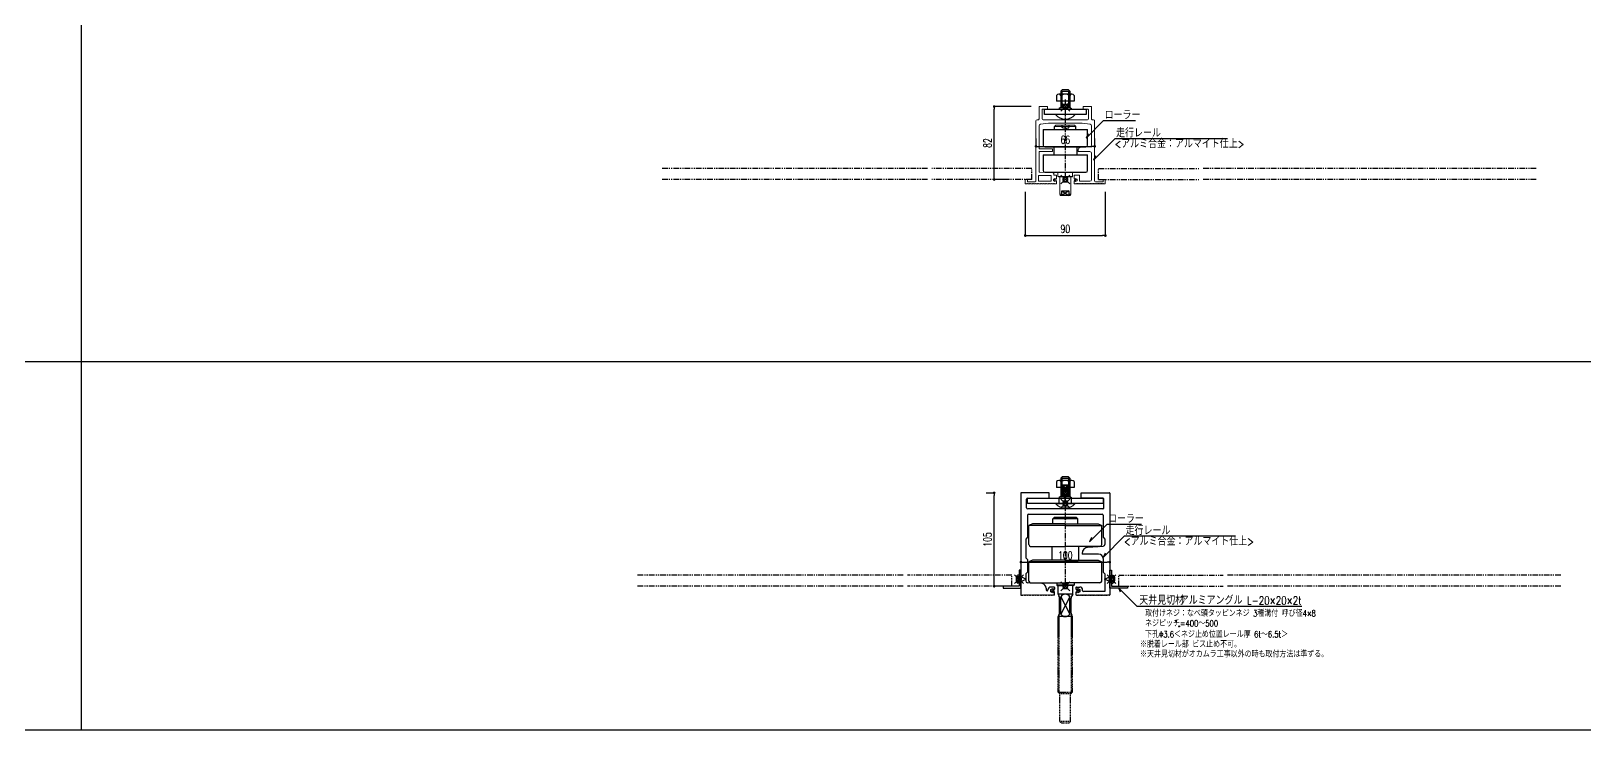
# Model space of a CAD drawing. Extents: x -275225 to 47266, y -41063 to 95295.
# Drawn here: x -212843 to -211096, y -12761 to -11975 of the extents above; entities that cross this region are included whole.
import ezdxf

# ---------------------------------------------------------------- set-up
doc = ezdxf.new("R2010")
doc.units = 0
doc.header["$LTSCALE"] = 0.2
doc.header["$PDMODE"] = 99
doc.header["$PDSIZE"] = 5
for name, pattern in [('CENTER', [50.8, 31.75, -6.35, 6.35, -6.35]), ('HIDDEN', [9.525, 6.35, -3.175]), ('PHANTOM', [63.5, 31.75, -6.35, 6.35, -6.35, 6.35, -6.35])]:
    doc.linetypes.add(name, pattern=pattern)
for name, color, linetype in [('_P18_製品寸法', 9, 'Continuous'), ('_別途', 6, 'PHANTOM'), ('_基準', 1, 'CENTER'), ('_文字', 3, 'Continuous'), ('_製品', 4, 'Continuous'), ('_製品寸法', 9, 'Continuous'), ('OKAMURA', 4, 'Continuous')]:
    doc.layers.add(name, color=color, linetype=linetype)
doc.layers.add('_ポイント', color=1, linetype='Continuous', plot=False)
doc.styles.add('OKAMURA', font='SIMPLEX.shx', dxfattribs={"width": 0.7, "bigfont": 'BIGFONT.shx'})
doc.dimstyles.new('OKAMURA-003', dxfattribs={"dimscale": 3, "dimtxt": 3, "dimasz": 1, "dimexe": 0, "dimexo": 3, "dimgap": 1, "dimtad": 1, "dimdec": 3, "dimdsep": 46, "dimtxsty": 'OKAMURA', "dimblk1": 'DOT', "dimblk2": 'DOT', "dimsah": 1, "dimcen": 0, "dimclrd": 9, "dimclre": 9, "dimclrt": 3, "dimadec": 0, "dimazin": 0, "dimtfac": 1, "dimtdec": 3, "dimtix": 1, "dimtmove": 2, "dimatfit": 3, "dimldrblk": 'NONE', "dimfxl": 0, "dimtolj": 1, "dimarcsym": 0})

# ---------------------------------------------------------------- blocks, each defined once
blk = doc.blocks.new('66Sﾚｰﾙ')
at = {"color": 0, "linetype": 'ByBlock', "lineweight": 15}
for p, q in [((-29.5, 81.8), (-29.5, 68.2)), ((-20, 82), (-29.3, 82)), ((-26, 68.2), (-26, 78.5)), ((-25.5, 79), (-20, 79)), ((-20, 79), (-20, 82)), ((20, 79), (20, 82)), ((20, 82), (29.3, 82)), ((25.5, 79), (20, 79)), ((26, 68.2), (26, 78.5)), ((29.5, 81.8), (29.5, 68.2)), ((-33, 65.8), (-33, -1.5)), ((-30.7, 67), (-31.8, 67)), ((-29.5, 60.2), (-29.5, 35)), ((-19, 63.5), (-27.8, 62.1)), ((-0.3, 67), (-24.8, 67)), ((-19, 63.5), (19, 63.5)), ((0, 66.7), (-0.3, 67)), ((0.3, 67), (0, 66.7)), ((24.8, 67), (0.3, 67)), ((19, 63.5), (27.8, 62.1)), ((29.5, 60.2), (29.5, 38.8)), ((30.7, 67), (31.8, 67)), ((33, 65.8), (33, -1.5)), ((17.3, 36.3), (27.6, 36.8)), ((-29.5, 31), (-29.5, 8.9)), ((-15, 34.5), (-29, 34.5)), ((-15, 31.5), (-29, 31.5)), ((-14.5, 34), (-14.5, 32)), ((14.5, 33.3), (14.5, 32)), ((15, 31.5), (27.5, 31.5)), ((29.5, 29.5), (29.5, 0)), ((-30, 4.5), (-16, 4.5)), ((-30, -2), (-30, 4.5)), ((-29, 8.4), (-13.9, 7.6)), ((-16, 4.5), (-16, -2)), ((-11.6, 1.3), (-13.2, 0.4)), ((-13.2, 0.4), (-13.2, -1.4)), ((-13, 5.5), (-13, 6.6)), ((-10.5, 5), (-12.5, 5)), ((-10.3, 0.6), (-11.6, 1.3)), ((-11.6, 1), (-11.6, -2)), ((-10, 4.5), (-10, 0.8)), ((10, 4.5), (10, 0.8)), ((10.3, 0.6), (11.6, 1.3)), ((10.5, 5), (15.5, 5)), ((11.6, 1.3), (13.2, 0.4)), ((11.6, 1), (11.6, -2)), ((13.2, 0.4), (13.2, -1.4)), ((16, -2), (16, 4.5)), ((-45, -0.2), (-45, -4.8)), ((-44.8, 0), (-42.7, 0)), ((-44.8, -5), (-43.5, -5)), ((-43.3, -4.9), (-43.2, -4.7)), ((-43.2, -4.7), (-43.3, -4.9)), ((-42.8, -4.7), (-42.7, -4.9)), ((-42.5, -0.2), (-42.5, -2.5)), ((-42.5, -2.5), (-34, -2.5)), ((-42.3, -4.9), (-42.2, -4.7)), ((-41.8, -4.7), (-41.7, -4.9)), ((-41.3, -4.9), (-41.2, -4.7)), ((-40.8, -4.7), (-40.7, -4.9)), ((-40.3, -4.9), (-40.2, -4.7)), ((-39.8, -4.7), (-39.7, -4.9)), ((-39.3, -4.9), (-39.2, -4.7)), ((-38.8, -4.7), (-38.7, -4.9)), ((-38.3, -4.9), (-38.2, -4.7)), ((-37.8, -4.7), (-37.7, -4.9)), ((-37.3, -4.9), (-37.2, -4.7)), ((-36.8, -4.7), (-36.7, -4.9)), ((-36.3, -4.9), (-36.2, -4.7)), ((-35.8, -4.7), (-35.7, -4.9)), ((-35.3, -4.9), (-35.2, -4.7)), ((-34.8, -4.7), (-34.7, -4.9)), ((-34.3, -4.9), (-34.2, -4.7)), ((-33.8, -4.7), (-33.7, -4.9)), ((-33.3, -4.9), (-33.2, -4.7)), ((-32.8, -4.7), (-32.7, -4.9)), ((-32.3, -4.9), (-32.2, -4.7)), ((-31.8, -4.7), (-31.7, -4.9)), ((-31.3, -4.9), (-31.2, -4.7)), ((-30.8, -4.7), (-30.7, -4.9)), ((-30.3, -4.9), (-30.2, -4.7)), ((-16, -2), (-30, -2)), ((-29.8, -4.7), (-29.7, -4.9)), ((-29.3, -4.9), (-29.2, -4.7)), ((-28.8, -4.7), (-28.7, -4.9)), ((-28.3, -4.9), (-28.2, -4.7)), ((-27.8, -4.7), (-27.7, -4.9)), ((-27.3, -4.9), (-27.2, -4.7)), ((-26.8, -4.7), (-26.7, -4.9)), ((-26.3, -4.9), (-26.2, -4.7)), ((-25.8, -4.7), (-25.7, -4.9)), ((-25.3, -4.9), (-25.2, -4.7)), ((-24.8, -4.7), (-24.7, -4.9)), ((-24.3, -4.9), (-24.2, -4.7)), ((-23.8, -4.7), (-23.7, -4.9)), ((-23.3, -4.9), (-23.2, -4.7)), ((-22.8, -4.7), (-22.7, -4.9)), ((-22.3, -4.9), (-22.2, -4.7)), ((-21.8, -4.7), (-21.7, -4.9)), ((-21.3, -4.9), (-21.2, -4.7)), ((-20.8, -4.7), (-20.7, -4.9)), ((-20.3, -4.9), (-20.2, -4.7)), ((-19.8, -4.7), (-19.7, -4.9)), ((-19.3, -4.9), (-19.2, -4.7)), ((-18.8, -4.7), (-18.7, -4.9)), ((-18.3, -4.9), (-18.2, -4.7)), ((-17.8, -4.7), (-17.7, -4.9)), ((-17.3, -4.9), (-17.2, -4.7)), ((-16.8, -4.7), (-16.7, -4.9)), ((-16.3, -4.9), (-16.2, -4.7)), ((-15.8, -4.7), (-15.7, -4.9)), ((-15.3, -4.9), (-15.2, -4.7)), ((-14.8, -4.7), (-14.7, -4.9)), ((-14.3, -4.9), (-14.2, -4.7)), ((-13.8, -4.7), (-13.7, -4.9)), ((-13.3, -4.9), (-13.2, -4.7)), ((-13.2, -1.4), (-11.6, -2.3)), ((-13.1, -0.5), (-10.1, -0.5)), ((-12.8, -4.7), (-12.7, -4.9)), ((-12.3, -4.9), (-12.2, -4.7)), ((-11.8, -4.7), (-11.7, -4.9)), ((-11.6, -2.3), (-10.3, -1.6)), ((-10.5, -5), (-11.5, -5)), ((-10, -4.5), (-10, -1.8)), ((10, -1.8), (10, -4.5)), ((13.1, -0.5), (10.1, -0.5)), ((11.6, -2.3), (10.3, -1.6)), ((10.5, -5), (11.5, -5)), ((13.2, -1.4), (11.6, -2.3)), ((11.7, -4.9), (11.8, -4.7)), ((12.2, -4.7), (12.3, -4.9)), ((12.7, -4.9), (12.8, -4.7)), ((13.2, -4.7), (13.3, -4.9)), ((13.7, -4.9), (13.8, -4.7)), ((14.2, -4.7), (14.3, -4.9)), ((14.7, -4.9), (14.8, -4.7)), ((15.2, -4.7), (15.3, -4.9)), ((15.7, -4.9), (15.8, -4.7)), ((27.5, -2), (16, -2)), ((16.2, -4.7), (16.3, -4.9)), ((16.7, -4.9), (16.8, -4.7)), ((17.2, -4.7), (17.3, -4.9)), ((17.7, -4.9), (17.8, -4.7)), ((18.2, -4.7), (18.3, -4.9)), ((18.7, -4.9), (18.8, -4.7)), ((19.2, -4.7), (19.3, -4.9)), ((19.7, -4.9), (19.8, -4.7)), ((20.2, -4.7), (20.3, -4.9)), ((20.7, -4.9), (20.8, -4.7)), ((21.2, -4.7), (21.3, -4.9)), ((21.7, -4.9), (21.8, -4.7)), ((22.2, -4.7), (22.3, -4.9)), ((22.7, -4.9), (22.8, -4.7)), ((23.2, -4.7), (23.3, -4.9)), ((23.7, -4.9), (23.8, -4.7)), ((24.2, -4.7), (24.3, -4.9)), ((24.7, -4.9), (24.8, -4.7)), ((25.2, -4.7), (25.3, -4.9)), ((25.7, -4.9), (25.8, -4.7)), ((26.2, -4.7), (26.3, -4.9)), ((26.7, -4.9), (26.8, -4.7)), ((27.2, -4.7), (27.3, -4.9)), ((27.7, -4.9), (27.8, -4.7)), ((28.2, -4.7), (28.3, -4.9)), ((28.7, -4.9), (28.8, -4.7)), ((29.2, -4.7), (29.3, -4.9)), ((29.7, -4.9), (29.8, -4.7)), ((30.2, -4.7), (30.3, -4.9)), ((30.7, -4.9), (30.8, -4.7)), ((31.2, -4.7), (31.3, -4.9)), ((31.7, -4.9), (31.8, -4.7)), ((32.2, -4.7), (32.3, -4.9)), ((32.7, -4.9), (32.8, -4.7)), ((33.2, -4.7), (33.3, -4.9)), ((33.7, -4.9), (33.8, -4.7)), ((42.5, -2.5), (34, -2.5)), ((34.2, -4.7), (34.3, -4.9)), ((34.7, -4.9), (34.8, -4.7)), ((35.2, -4.7), (35.3, -4.9)), ((35.7, -4.9), (35.8, -4.7)), ((36.2, -4.7), (36.3, -4.9)), ((36.7, -4.9), (36.8, -4.7)), ((37.2, -4.7), (37.3, -4.9)), ((37.7, -4.9), (37.8, -4.7)), ((38.2, -4.7), (38.3, -4.9)), ((38.7, -4.9), (38.8, -4.7)), ((39.2, -4.7), (39.3, -4.9)), ((39.7, -4.9), (39.8, -4.7)), ((40.2, -4.7), (40.3, -4.9)), ((40.7, -4.9), (40.8, -4.7)), ((41.2, -4.7), (41.3, -4.9)), ((41.7, -4.9), (41.8, -4.7)), ((42.2, -4.7), (42.3, -4.9)), ((42.5, -0.2), (42.5, -2.5)), ((44.8, 0), (42.7, 0)), ((42.7, -4.9), (42.8, -4.7)), ((43.2, -4.7), (43.3, -4.9)), ((44.8, -5), (43.5, -5)), ((45, -0.2), (45, -4.8))]:
    blk.add_line(p, q, dxfattribs=at)
for centre, radius, start, end in [((-29.3, 81.8), 0.2, 90, 180), ((-25.5, 78.5), 0.5, 90, 180), ((25.5, 78.5), 0.5, 0, 90), ((29.3, 81.8), 0.2, 360, 90), ((-31.8, 65.8), 1.2, 90, 180), ((-30.7, 68.2), 1.2, 270.0319, 0.1855), ((-27.5, 60.2), 2, 98.8, 180), ((-24.8, 68.2), 1.2, 180, 270), ((24.8, 68.2), 1.2, 270, 0), ((27.5, 60.2), 2, 0, 81.2), ((30.7, 68.2), 1.2, 179.8145, 269.9681), ((31.8, 65.8), 1.2, 0, 90), ((-29, 35), 0.5, 180, 270), ((17.5, 33.3), 3, 93, 180), ((27.5, 38.8), 2, 273, 0), ((-29, 31), 0.5, 90, 180), ((-15, 34), 0.5, 360, 90), ((-15, 32), 0.5, 270, 360), ((15, 32), 0.5, 180, 270), ((27.5, 29.5), 2, 360, 90), ((-29, 8.9), 0.5, 180, 267), ((-14, 6.6), 1, 0, 87), ((-12.5, 5.5), 0.5, 180, 270), ((-10.5, 4.5), 0.5, 360, 90), ((-10.2, 0.8), 0.229, 240, 360), ((10.5, 4.5), 0.5, 90, 180), ((10.2, 0.8), 0.229, 180, 300), ((15.5, 4.5), 0.5, 0, 90), ((27.5, 0), 2, 270, 360), ((-44.8, -0.2), 0.2, 90, 180), ((-44.8, -4.8), 0.2, 180, 270), ((-43.5, -4.8), 0.2, 270, 321.0233), ((-43, -4.8), 0.2, 38.9767, 141.0233), ((-43, -4.8), 0.2, 38.9767, 141.0233), ((-42.7, -0.2), 0.2, 0, 90), ((-42.5, -4.8), 0.2, 218.9767, 321.0233), ((-42, -4.8), 0.2, 38.9767, 141.0233), ((-41.5, -4.8), 0.2, 218.9767, 321.0233), ((-41, -4.8), 0.2, 38.9767, 141.0233), ((-40.5, -4.8), 0.2, 218.9767, 321.0233), ((-40, -4.8), 0.2, 38.9767, 141.0233), ((-39.5, -4.8), 0.2, 218.9767, 321.0233), ((-39, -4.8), 0.2, 38.9767, 141.0233), ((-38.5, -4.8), 0.2, 218.9767, 321.0233), ((-38, -4.8), 0.2, 38.9767, 141.0233), ((-37.5, -4.8), 0.2, 218.9767, 321.0233), ((-37, -4.8), 0.2, 38.9767, 141.0233), ((-36.5, -4.8), 0.2, 218.9767, 321.0233), ((-36, -4.8), 0.2, 38.9767, 141.0233), ((-35.5, -4.8), 0.2, 218.9767, 321.0233), ((-35, -4.8), 0.2, 38.9767, 141.0233), ((-34.5, -4.8), 0.2, 218.9767, 321.0233), ((-34, -4.8), 0.2, 38.9767, 141.0233), ((-34, -1.5), 1, 270, 0), ((-33.5, -4.8), 0.2, 218.9767, 321.0233), ((-33, -4.8), 0.2, 38.9767, 141.0233), ((-32.5, -4.8), 0.2, 218.9767, 321.0233), ((-32, -4.8), 0.2, 38.9767, 141.0233), ((-31.5, -4.8), 0.2, 218.9767, 321.0233), ((-31, -4.8), 0.2, 38.9767, 141.0233), ((-30.5, -4.8), 0.2, 218.9767, 321.0233), ((-30, -4.8), 0.2, 38.9767, 141.0233), ((-29.5, -4.8), 0.2, 218.9767, 321.0233), ((-29, -4.8), 0.2, 38.9767, 141.0233), ((-28.5, -4.8), 0.2, 218.9767, 321.0233), ((-28, -4.8), 0.2, 38.9767, 141.0233), ((-27.5, -4.8), 0.2, 218.9767, 321.0233), ((-27, -4.8), 0.2, 38.9767, 141.0233), ((-26.5, -4.8), 0.2, 218.9767, 321.0233), ((-26, -4.8), 0.2, 38.9767, 141.0233), ((-25.5, -4.8), 0.2, 218.9767, 321.0233), ((-25, -4.8), 0.2, 38.9767, 141.0233), ((-24.5, -4.8), 0.2, 218.9767, 321.0233), ((-24, -4.8), 0.2, 38.9767, 141.0233), ((-23.5, -4.8), 0.2, 218.9767, 321.0233), ((-23, -4.8), 0.2, 38.9767, 141.0233), ((-22.5, -4.8), 0.2, 218.9767, 321.0233), ((-22, -4.8), 0.2, 38.9767, 141.0233), ((-21.5, -4.8), 0.2, 218.9767, 321.0233), ((-21, -4.8), 0.2, 38.9767, 141.0233), ((-20.5, -4.8), 0.2, 218.9767, 321.0233), ((-20, -4.8), 0.2, 38.9767, 141.0233), ((-19.5, -4.8), 0.2, 218.9767, 321.0233), ((-19, -4.8), 0.2, 38.9767, 141.0233), ((-18.5, -4.8), 0.2, 218.9767, 321.0233), ((-18, -4.8), 0.2, 38.9767, 141.0233), ((-17.5, -4.8), 0.2, 218.9767, 321.0233), ((-17, -4.8), 0.2, 38.9767, 141.0233), ((-16.5, -4.8), 0.2, 218.9767, 321.0233), ((-16, -4.8), 0.2, 38.9767, 141.0233), ((-15.5, -4.8), 0.2, 218.9767, 321.0233), ((-15, -4.8), 0.2, 38.9767, 141.0233), ((-14.5, -4.8), 0.2, 218.9767, 321.0233), ((-14, -4.8), 0.2, 38.9767, 141.0233), ((-13.5, -4.8), 0.2, 218.9767, 321.0233), ((-13, -4.8), 0.2, 38.9767, 141.0233), ((-12.5, -4.8), 0.2, 218.9767, 321.0233), ((-12, -4.8), 0.2, 38.9767, 141.0233), ((-11.5, -4.8), 0.2, 218.9767, 270), ((-10.5, -4.5), 0.5, 270, 0), ((-10.2, -1.8), 0.229, 360, 120), ((10.2, -1.8), 0.229, 60, 180), ((10.5, -4.5), 0.5, 180, 270), ((11.5, -4.8), 0.2, 270, 321.0233), ((12, -4.8), 0.2, 38.9767, 141.0233), ((12.5, -4.8), 0.2, 218.9767, 321.0233), ((13, -4.8), 0.2, 38.9767, 141.0233), ((13.5, -4.8), 0.2, 218.9767, 321.0233), ((14, -4.8), 0.2, 38.9767, 141.0233), ((14.5, -4.8), 0.2, 218.9767, 321.0233), ((15, -4.8), 0.2, 38.9767, 141.0233), ((15.5, -4.8), 0.2, 218.9767, 321.0233), ((16, -4.8), 0.2, 38.9767, 141.0233), ((16.5, -4.8), 0.2, 218.9767, 321.0233), ((17, -4.8), 0.2, 38.9767, 141.0233), ((17.5, -4.8), 0.2, 218.9767, 321.0233), ((18, -4.8), 0.2, 38.9767, 141.0233), ((18.5, -4.8), 0.2, 218.9767, 321.0233), ((19, -4.8), 0.2, 38.9767, 141.0233), ((19.5, -4.8), 0.2, 218.9767, 321.0233), ((20, -4.8), 0.2, 38.9767, 141.0233), ((20.5, -4.8), 0.2, 218.9767, 321.0233), ((21, -4.8), 0.2, 38.9767, 141.0233), ((21.5, -4.8), 0.2, 218.9767, 321.0233), ((22, -4.8), 0.2, 38.9767, 141.0233), ((22.5, -4.8), 0.2, 218.9767, 321.0233), ((23, -4.8), 0.2, 38.9767, 141.0233), ((23.5, -4.8), 0.2, 218.9767, 321.0233), ((24, -4.8), 0.2, 38.9767, 141.0233), ((24.5, -4.8), 0.2, 218.9767, 321.0233), ((25, -4.8), 0.2, 38.9767, 141.0233), ((25.5, -4.8), 0.2, 218.9767, 321.0233), ((26, -4.8), 0.2, 38.9767, 141.0233), ((26.5, -4.8), 0.2, 218.9767, 321.0233), ((27, -4.8), 0.2, 38.9767, 141.0233), ((27.5, -4.8), 0.2, 218.9767, 321.0233), ((28, -4.8), 0.2, 38.9767, 141.0233), ((28.5, -4.8), 0.2, 218.9767, 321.0233), ((29, -4.8), 0.2, 38.9767, 141.0233), ((29.5, -4.8), 0.2, 218.9767, 321.0233), ((30, -4.8), 0.2, 38.9767, 141.0233), ((30.5, -4.8), 0.2, 218.9767, 321.0233), ((31, -4.8), 0.2, 38.9767, 141.0233), ((31.5, -4.8), 0.2, 218.9767, 321.0233), ((32, -4.8), 0.2, 38.9767, 141.0233), ((32.5, -4.8), 0.2, 218.9767, 321.0233), ((33, -4.8), 0.2, 38.9767, 141.0233), ((34, -1.5), 1, 180, 270), ((33.5, -4.8), 0.2, 218.9767, 321.0233), ((34, -4.8), 0.2, 38.9767, 141.0233), ((34.5, -4.8), 0.2, 218.9767, 321.0233), ((35, -4.8), 0.2, 38.9767, 141.0233), ((35.5, -4.8), 0.2, 218.9767, 321.0233), ((36, -4.8), 0.2, 38.9767, 141.0233), ((36.5, -4.8), 0.2, 218.9767, 321.0233), ((37, -4.8), 0.2, 38.9767, 141.0233), ((37.5, -4.8), 0.2, 218.9767, 321.0233), ((38, -4.8), 0.2, 38.9767, 141.0233), ((38.5, -4.8), 0.2, 218.9767, 321.0233), ((39, -4.8), 0.2, 38.9767, 141.0233), ((39.5, -4.8), 0.2, 218.9767, 321.0233), ((40, -4.8), 0.2, 38.9767, 141.0233), ((40.5, -4.8), 0.2, 218.9767, 321.0233), ((41, -4.8), 0.2, 38.9767, 141.0233), ((41.5, -4.8), 0.2, 218.9767, 321.0233), ((42, -4.8), 0.2, 38.9767, 141.0233), ((42.5, -4.8), 0.2, 218.9767, 321.0233), ((42.7, -0.2), 0.2, 90, 180), ((43, -4.8), 0.2, 38.9767, 141.0233), ((43.5, -4.8), 0.2, 218.9767, 270), ((44.8, -0.2), 0.2, 0, 90), ((44.8, -4.8), 0.2, 270, 0)]:
    blk.add_arc(centre, radius, start, end, dxfattribs=at)
at = {"layer": '_ポイント'}
for p in [(0, 82), (0, 0)]:
    blk.add_point(p, dxfattribs=at)
blk = doc.blocks.new('A$C486C433A')
at = {"layer": '_ポイント'}
blk.add_point((0, 5), dxfattribs=at)
at = {"layer": '_製品', "lineweight": 30}
for p, q in [((-25, 61.1), (-25, 43.6)), ((-25, 61.1), (25, 61.1)), ((25, 43.6), (25, 61.1)), ((-23, 41.6), (23, 41.6)), ((-25, 32.6), (-25, 15.1)), ((-25, 32.6), (25, 32.6)), ((25, 15.1), (25, 32.6)), ((-23, 13.1), (23, 13.1))]:
    blk.add_line(p, q, dxfattribs=at)
at = {"layer": '_製品', "lineweight": 15}
for p, q in [((-10.5, 66.1), (-12, 64.6)), ((0, 64.6), (-12, 64.6)), ((0, 66.1), (-10.5, 66.1)), ((10.5, 66.1), (0, 66.1)), ((12, 64.6), (0, 64.6)), ((10.5, 66.1), (12, 64.6)), ((-8.3, 13.1), (-8.3, 8.5)), ((-7.8, 8), (-8.3, 8.5)), ((8.2, 8.5), (-8.3, 8.5)), ((-7.8, 8), (0, 8)), ((-6.3, -11.2), (-6.3, 8)), ((7.7, 8), (0, 8)), ((6.2, -11.2), (6.2, 8)), ((7.7, 8), (8.2, 8.5)), ((8.2, 13.1), (8.2, 8.5)), ((-6.2, -11.4), (-4, -11.4)), ((-6.1, -11.6), (-5.6, -12.7)), ((-5.5, -13.5), (-5.5, -12.9)), ((-5.5, -12.9), (5.5, -12.9)), ((4, -11.4), (6.2, -11.4)), ((5.5, -13.5), (5.5, -12.9)), ((6.1, -11.6), (5.6, -12.7))]:
    blk.add_line(p, q, dxfattribs=at)
at = {"layer": '_製品'}
for p, q in [((-12, 61.1), (-12, 64.6)), ((12, 61.1), (12, 64.6)), ((-13, 41.6), (-13, 32.6)), ((13, 41.6), (13, 32.6)), ((-4, -7.9), (4, -12.9)), ((4, -7.9), (-4, -12.9))]:
    blk.add_line(p, q, dxfattribs=at)
at = {"layer": '_製品', "linetype": 'HIDDEN', "ltscale": 0.5}
for p, q in [((-4, 66.1), (-4, 63.2)), ((0, 62.6), (-4, 63.2)), ((0, 62.6), (4, 63.2)), ((4, 66.1), (4, 63.2))]:
    blk.add_line(p, q, dxfattribs=at)
at = {"layer": '_製品'}
blk.add_lwpolyline([(-4, -7.9), (4, -7.9), (4, -12.9), (-4, -12.9)], close=True, dxfattribs=at)
at = {"layer": '_製品', "lineweight": 30}
for centre, start, end in [((-23, 43.6), 180, 270), ((23, 43.6), 270, 0), ((-23, 15.1), 180, 270), ((23, 15.1), 270, 0)]:
    blk.add_arc(centre, 2, start, end, dxfattribs=at)
at = {"layer": '_製品', "lineweight": 15}
for centre, start, end in [((-5.3, -11.2), 180, 206.5651), ((-6.5, -13.1), 0, 26.5651), ((6.5, -13.1), 153.4349, 180), ((5.2, -11.2), 333.4349, 0)]:
    blk.add_arc(centre, 1, start, end, dxfattribs=at)
blk = doc.blocks.new('_DOT')
at = {"color": 0, "linetype": 'ByBlock'}
blk.add_line((-0.5, 0), (-1, 0), dxfattribs=at)
at = {"color": 0, "linetype": 'ByBlock', "const_width": 0.5}
blk.add_lwpolyline([(-0.25, 0, 1), (0.25, 0, 1)], format="xyb", close=True, dxfattribs=at)
blk = doc.blocks.new('*D867')
at = {"layer": '_製品寸法', "color": 9, "lineweight": -2, "transparency": 16777216}
for p, q in [((-38.3, 82), (-80, 82)), ((-80, 3), (-80, 79)), ((-63.8, 0), (-80, 0))]:
    blk.add_line(p, q, dxfattribs=at)
at = {"layer": 'Defpoints', "color": 0, "transparency": 16777216}
for p in [(-80, 82), (-29.3, 82), (-54.8, 0)]:
    blk.add_point(p, dxfattribs=at)
at = {"layer": '_製品寸法', "color": 9, "lineweight": -2, "transparency": 16777216, "xscale": 3, "yscale": 3, "zscale": 3}
for p, rotation in [((-80, 82), 90), ((-80, 0), 270)]:
    blk.add_blockref('_DOT', p, dxfattribs=dict(at, rotation=rotation))
at = {"layer": '_製品寸法', "color": 3, "transparency": 16777216, "insert": (-87.5, 41), "char_height": 9, "attachment_point": 5, "rotation": 90, "style": 'OKAMURA'}
blk.add_mtext('\\A1;82', dxfattribs=at)
blk = doc.blocks.new('_None')
blk = doc.blocks.new('*D868')
at = {"layer": '_製品寸法', "color": 9, "lineweight": -2, "transparency": 16777216}
for p, q in [((-33, 46.2), (-33, 37.2)), ((-30, 37.2), (30, 37.2)), ((33, 46.2), (33, 37.2))]:
    blk.add_line(p, q, dxfattribs=at)
at = {"layer": 'Defpoints', "color": 0, "transparency": 16777216}
for p in [(-33, 37.2), (33, 37.2), (33, 37.2)]:
    blk.add_point(p, dxfattribs=at)
at = {"layer": '_製品寸法', "color": 9, "lineweight": -2, "transparency": 16777216, "xscale": 3, "yscale": 3, "zscale": 3, "rotation": 180}
blk.add_blockref('_DOT', (-33, 37.2), dxfattribs=at)
at = {"layer": '_製品寸法', "color": 9, "lineweight": -2, "transparency": 16777216, "xscale": 3, "yscale": 3, "zscale": 3}
blk.add_blockref('_DOT', (33, 37.2), dxfattribs=at)
at = {"layer": '_製品寸法', "color": 3, "transparency": 16777216, "insert": (0, 44.7), "char_height": 9, "attachment_point": 5, "style": 'OKAMURA'}
blk.add_mtext('\\A1;66', dxfattribs=at)
blk = doc.blocks.new('*D869')
at = {"layer": '_製品寸法', "color": 9, "lineweight": -2, "transparency": 16777216}
for p, q in [((-45, -13.8), (-45, -63)), ((45, -13.8), (45, -63)), ((-42, -63), (42, -63))]:
    blk.add_line(p, q, dxfattribs=at)
at = {"layer": 'Defpoints', "color": 0, "transparency": 16777216}
for p in [(-45, -4.8), (45, -4.8), (45, -63)]:
    blk.add_point(p, dxfattribs=at)
at = {"layer": '_製品寸法', "color": 9, "lineweight": -2, "transparency": 16777216, "xscale": 3, "yscale": 3, "zscale": 3, "rotation": 180}
blk.add_blockref('_DOT', (-45, -63), dxfattribs=at)
at = {"layer": '_製品寸法', "color": 9, "lineweight": -2, "transparency": 16777216, "xscale": 3, "yscale": 3, "zscale": 3}
blk.add_blockref('_DOT', (45, -63), dxfattribs=at)
at = {"layer": '_製品寸法', "color": 3, "transparency": 16777216, "insert": (0, -55.5), "char_height": 9, "attachment_point": 5, "style": 'OKAMURA'}
blk.add_mtext('\\A1;90', dxfattribs=at)
blk = doc.blocks.new('M10')
for p, q in [((-9.81501, 6.583195), (-9.81501, 0)), ((9.815125, 0), (-9.81501, 0)), ((7.361385, 8), (-7.383243, 8)), ((-4.907531, 6.583195), (-4.907531, 0)), ((4.907648, 6.583195), (4.907648, 0)), ((9.815125, 6.583195), (9.815125, 0))]:
    blk.add_line(p, q)
for centre, radius, start, end in [((-7.383243, 5.172745), 2.833194, 29.817219, 149.826916), ((0.000059, -1.207966), 9.207966, 57.79351, 122.206512), ((7.361385, 5.166805), 2.833194, 29.995131, 150.004827)]:
    blk.add_arc(centre, radius, start, end)
at = {"layer": '_ポイント', "color": 1}
blk.add_point((0, 0), dxfattribs=at)
blk = doc.blocks.new('*D875')
at = {"layer": '_製品寸法', "color": 9, "linetype": 'ByBlock', "lineweight": -2, "transparency": 16777216}
for p, q in [((-50, 36.2), (-50, 27.2)), ((50, 36.2), (50, 27.2)), ((-47, 27.2), (47, 27.2))]:
    blk.add_line(p, q, dxfattribs=at)
at = {"layer": 'Defpoints', "color": 0, "linetype": 'ByBlock', "transparency": 16777216}
for p in [(-50, 27.2), (50, 27.2), (50, 27.2)]:
    blk.add_point(p, dxfattribs=at)
at = {"layer": '_製品寸法', "color": 9, "linetype": 'ByBlock', "lineweight": -2, "transparency": 16777216, "xscale": 3, "yscale": 3, "zscale": 3, "rotation": 180}
blk.add_blockref('_DOT', (-50, 27.2), dxfattribs=at)
at = {"layer": '_製品寸法', "color": 9, "linetype": 'ByBlock', "lineweight": -2, "transparency": 16777216, "xscale": 3, "yscale": 3, "zscale": 3}
blk.add_blockref('_DOT', (50, 27.2), dxfattribs=at)
at = {"layer": '_製品寸法', "color": 3, "linetype": 'ByBlock', "transparency": 16777216, "insert": (0, 34.7), "char_height": 9, "attachment_point": 5, "style": 'OKAMURA'}
blk.add_mtext('\\A1;100', dxfattribs=at)
blk = doc.blocks.new('*D876')
at = {"layer": '_製品寸法', "color": 9, "lineweight": -2, "transparency": 16777216}
for p, q in [((-89, 105), (-80, 105)), ((-80, 3), (-80, 102)), ((-71.5, 0), (-80, 0))]:
    blk.add_line(p, q, dxfattribs=at)
at = {"layer": 'Defpoints', "color": 0, "transparency": 16777216}
for p in [(-80, 105), (-80, 105), (-80.5, 0)]:
    blk.add_point(p, dxfattribs=at)
at = {"layer": '_製品寸法', "color": 9, "lineweight": -2, "transparency": 16777216, "xscale": 3, "yscale": 3, "zscale": 3}
for p, rotation in [((-80, 105), 90), ((-80, 0), 270)]:
    blk.add_blockref('_DOT', p, dxfattribs=dict(at, rotation=rotation))
at = {"layer": '_製品寸法', "color": 3, "transparency": 16777216, "insert": (-87.5, 52.5), "char_height": 9, "attachment_point": 5, "rotation": 90, "style": 'OKAMURA'}
blk.add_mtext('\\A1;105', dxfattribs=at)
blk = doc.blocks.new('A$C78772BDF')
at = {"color": 0, "linetype": 'ByBlock'}
for p, q in [((-18, 105), (-49.8, 105)), ((-18, 99), (-18, 105)), ((18, 105), (49.8, 105)), ((18, 99), (18, 105)), ((-50, 104.8), (-50, -9.8)), ((-43.5, 88.2), (-43.5, 97.8)), ((-42.3, 99), (-18, 99)), ((42.3, 99), (18, 99)), ((43.5, 88.2), (43.5, 97.8)), ((50, 104.8), (50, -9.8)), ((-42.5, 80), (-42.5, 55)), ((-0.3, 87), (-42.3, 87)), ((-41.5, 81), (41.5, 81)), ((0, 86.7), (-0.3, 87)), ((0.3, 87), (0, 86.7)), ((42.3, 87), (0.3, 87)), ((42.5, 80), (42.5, 55)), ((-42.5, 55), (-44.5, 53)), ((-44.5, 53), (-44.5, 32)), ((42.5, 55), (44.5, 53)), ((44.5, 53), (44.5, 47)), ((19, 36.8), (19, 36.5)), ((37.5, 36), (19.5, 36)), ((25.5, 43.8), (42.6, 45)), ((-44.5, 32), (-42.5, 30)), ((-42.5, 30), (-42.5, 16)), ((42.5, 31), (42.5, 16)), ((-44.5, 14), (-42.5, 16)), ((-44.5, 14), (-44.5, 6)), ((-26.2, 2.9), (-42.6, 4)), ((44.5, 14), (42.5, 16)), ((44.5, 14), (44.5, -6)), ((-49.8, -10), (-48, -10)), ((-47.5, -9.5), (-47.8, -9.9)), ((-47.2, -9.9), (-47.5, -9.5)), ((-46.5, -9.5), (-46.8, -9.9)), ((-46.2, -9.9), (-46.5, -9.5)), ((-45.5, -9.5), (-45.8, -9.9)), ((-45.2, -9.9), (-45.5, -9.5)), ((-44.5, -9.5), (-44.8, -9.9)), ((-44.2, -9.9), (-44.5, -9.5)), ((-43.5, -9.5), (-43.8, -9.9)), ((-43.2, -9.9), (-43.5, -9.5)), ((-42.5, -9.5), (-42.8, -9.9)), ((-42.2, -9.9), (-42.5, -9.5)), ((-41.5, -9.5), (-41.8, -9.9)), ((-41.2, -9.9), (-41.5, -9.5)), ((-40.5, -9.5), (-40.8, -9.9)), ((-40.2, -9.9), (-40.5, -9.5)), ((-39.5, -9.5), (-39.8, -9.9)), ((-39.2, -9.9), (-39.5, -9.5)), ((-38.5, -9.5), (-38.8, -9.9)), ((-38.2, -9.9), (-38.5, -9.5)), ((-37.5, -9.5), (-37.8, -9.9)), ((-37.2, -9.9), (-37.5, -9.5)), ((-36.5, -9.5), (-36.8, -9.9)), ((-36.2, -9.9), (-36.5, -9.5)), ((-35.5, -9.5), (-35.8, -9.9)), ((-35.2, -9.9), (-35.5, -9.5)), ((-34.5, -9.5), (-34.8, -9.9)), ((-34.2, -9.9), (-34.5, -9.5)), ((-33.5, -9.5), (-33.8, -9.9)), ((-33.2, -9.9), (-33.5, -9.5)), ((-32.5, -9.5), (-32.8, -9.9)), ((-32.2, -9.9), (-32.5, -9.5)), ((-31.5, -9.5), (-31.8, -9.9)), ((-31.2, -9.9), (-31.5, -9.5)), ((-30.5, -9.5), (-30.8, -9.9)), ((-30.2, -9.9), (-30.5, -9.5)), ((-29.5, -9.5), (-29.8, -9.9)), ((-29.2, -9.9), (-29.5, -9.5)), ((-28.5, -9.5), (-28.8, -9.9)), ((-28.2, -9.9), (-28.5, -9.5)), ((-27.5, -9.5), (-27.8, -9.9)), ((-27.2, -9.9), (-27.5, -9.5)), ((-26.5, -9.5), (-26.8, -9.9)), ((-26.2, -9.9), (-26.5, -9.5)), ((-25.5, -9.5), (-25.8, -9.9)), ((-25.2, -9.9), (-25.5, -9.5)), ((-24.5, -9.5), (-24.8, -9.9)), ((-24.2, -9.9), (-24.5, -9.5)), ((-23.5, -9.5), (-23.8, -9.9)), ((-23.2, -9.9), (-23.5, -9.5)), ((-22.5, -9.5), (-22.8, -9.9)), ((-22.2, -9.9), (-22.5, -9.5)), ((-21.5, -9.5), (-21.8, -9.9)), ((-21.5, -2.1), (-21.5, -4)), ((-21.2, -9.9), (-21.5, -9.5)), ((-20.5, -9.5), (-20.8, -9.9)), ((-20.2, -9.9), (-20.5, -9.5)), ((-19.5, -9.5), (-19.8, -9.9)), ((-19.2, -9.9), (-19.5, -9.5)), ((-18.5, -9.5), (-18.8, -9.9)), ((-18.2, -9.9), (-18.5, -9.5)), ((-17.5, -9.5), (-17.8, -9.9)), ((-17.2, -9.9), (-17.5, -9.5)), ((-16.5, -9.5), (-16.8, -9.9)), ((-12.5, -1), (-16.5, -1)), ((-16.2, -9.9), (-16.5, -9.5)), ((-16.2, -3.8), (-14.1, -2.6)), ((-16.2, -6.2), (-16.2, -3.8)), ((-14.1, -7.4), (-16.2, -6.2)), ((-15.5, -9.5), (-15.8, -9.9)), ((-15.6, -5), (-12.6, -5)), ((-15.2, -9.9), (-15.5, -9.5)), ((-12.5, -1), (-15, -1)), ((-14.5, -9.5), (-14.8, -9.9)), ((-14.2, -9.9), (-14.5, -9.5)), ((-14.1, -2.6), (-12.4, -3.5)), ((-14.1, -3.5), (-14.1, -6.5)), ((-12.4, -6.5), (-14.1, -7.4)), ((-12.5, -10), (-14, -10)), ((-12, -1.5), (-12, -3.3)), ((-12, -9.5), (-12, -6.7)), ((12, -1.5), (12, -3.3)), ((12, -6.7), (12, -9.5)), ((12.4, -3.5), (14.1, -2.6)), ((14.1, -7.4), (12.4, -6.5)), ((12.5, -1), (16.5, -1)), ((12.5, -10), (14, -10)), ((15.6, -5), (12.6, -5)), ((14.1, -2.6), (16.2, -3.8)), ((14.1, -3.5), (14.1, -6.5)), ((16.2, -6.2), (14.1, -7.4)), ((14.2, -9.9), (14.5, -9.5)), ((14.5, -9.5), (14.8, -9.9)), ((15.2, -9.9), (15.5, -9.5)), ((15.5, -9.5), (15.8, -9.9)), ((16.2, -3.8), (16.2, -6.2)), ((16.2, -9.9), (16.5, -9.5)), ((16.5, -9.5), (16.8, -9.9)), ((17.2, -9.9), (17.5, -9.5)), ((17.5, -9.5), (17.8, -9.9)), ((18.2, -9.9), (18.5, -9.5)), ((18.5, -9.5), (18.8, -9.9)), ((19.2, -9.9), (19.5, -9.5)), ((19.5, -5), (19.5, -4)), ((19.5, -9.5), (19.8, -9.9)), ((20.2, -9.9), (20.5, -9.5)), ((44.5, -6), (20.5, -6)), ((20.5, -9.5), (20.8, -9.9)), ((21.2, -9.9), (21.5, -9.5)), ((21.5, -9.5), (21.8, -9.9)), ((22.2, -9.9), (22.5, -9.5)), ((22.5, -9.5), (22.8, -9.9)), ((23.2, -9.9), (23.5, -9.5)), ((23.5, -9.5), (23.8, -9.9)), ((24.2, -9.9), (24.5, -9.5)), ((24.5, -9.5), (24.8, -9.9)), ((25.2, -9.9), (25.5, -9.5)), ((25.5, -9.5), (25.8, -9.9)), ((26.2, -9.9), (26.5, -9.5)), ((26.5, -9.5), (26.8, -9.9)), ((27.2, -9.9), (27.5, -9.5)), ((27.5, -9.5), (27.8, -9.9)), ((28.2, -9.9), (28.5, -9.5)), ((28.5, -9.5), (28.8, -9.9)), ((29.2, -9.9), (29.5, -9.5)), ((29.5, -9.5), (29.8, -9.9)), ((30.2, -9.9), (30.5, -9.5)), ((30.5, -9.5), (30.8, -9.9)), ((31.2, -9.9), (31.5, -9.5)), ((31.5, -9.5), (31.8, -9.9)), ((32.2, -9.9), (32.5, -9.5)), ((32.5, -9.5), (32.8, -9.9)), ((33.2, -9.9), (33.5, -9.5)), ((33.5, -9.5), (33.8, -9.9)), ((34.2, -9.9), (34.5, -9.5)), ((34.5, -9.5), (34.8, -9.9)), ((35.2, -9.9), (35.5, -9.5)), ((35.5, -9.5), (35.8, -9.9)), ((36.2, -9.9), (36.5, -9.5)), ((36.5, -9.5), (36.8, -9.9)), ((37.2, -9.9), (37.5, -9.5)), ((37.5, -9.5), (37.8, -9.9)), ((38.2, -9.9), (38.5, -9.5)), ((38.5, -9.5), (38.8, -9.9)), ((39.2, -9.9), (39.5, -9.5)), ((39.5, -9.5), (39.8, -9.9)), ((40.2, -9.9), (40.5, -9.5)), ((40.5, -9.5), (40.8, -9.9)), ((41.2, -9.9), (41.5, -9.5)), ((41.5, -9.5), (41.8, -9.9)), ((42.2, -9.9), (42.5, -9.5)), ((42.5, -9.5), (42.8, -9.9)), ((43.2, -9.9), (43.5, -9.5)), ((43.5, -9.5), (43.8, -9.9)), ((44.2, -9.9), (44.5, -9.5)), ((44.5, -9.5), (44.8, -9.9)), ((45.2, -9.9), (45.5, -9.5)), ((45.5, -9.5), (45.8, -9.9)), ((46.2, -9.9), (46.5, -9.5)), ((46.5, -9.5), (46.8, -9.9)), ((47.2, -9.9), (47.5, -9.5)), ((47.5, -9.5), (47.8, -9.9)), ((49.8, -10), (48, -10))]:
    blk.add_line(p, q, dxfattribs=at)
for centre, radius, start, end in [((-49.8, 104.8), 0.2, 90, 180), ((49.8, 104.8), 0.2, 0, 90), ((-42.3, 97.8), 1.2, 90, 180), ((-42.3, 88.2), 1.2, 180, 270), ((42.3, 97.8), 1.2, 0, 90), ((42.3, 88.2), 1.2, 270, 0), ((-41.5, 80), 1, 90, 180), ((41.5, 80), 1, 0, 90), ((26, 36.8), 7, 94, 180), ((19.5, 36.5), 0.5, 180, 270), ((37.5, 31), 5, 0, 90), ((42.5, 47), 2, 274, 0), ((-42.5, 6), 2, 180, 266), ((-26.5, -2.1), 5, 0, 86), ((-49.8, -9.8), 0.2, 180, 270), ((-48, -9.8), 0.2, 270, 321.0233), ((-47, -9.8), 0.2, 218.9767, 321.0233), ((-46, -9.8), 0.2, 218.9767, 321.0233), ((-45, -9.8), 0.2, 218.9767, 321.0233), ((-44, -9.8), 0.2, 218.9767, 321.0233), ((-43, -9.8), 0.2, 218.9767, 321.0233), ((-42, -9.8), 0.2, 218.9767, 321.0233), ((-41, -9.8), 0.2, 218.9767, 321.0233), ((-40, -9.8), 0.2, 218.9767, 321.0233), ((-39, -9.8), 0.2, 218.9767, 321.0233), ((-38, -9.8), 0.2, 218.9767, 321.0233), ((-37, -9.8), 0.2, 218.9767, 321.0233), ((-36, -9.8), 0.2, 218.9767, 321.0233), ((-35, -9.8), 0.2, 218.9767, 321.0233), ((-34, -9.8), 0.2, 218.9767, 321.0233), ((-33, -9.8), 0.2, 218.9767, 321.0233), ((-32, -9.8), 0.2, 218.9767, 321.0233), ((-31, -9.8), 0.2, 218.9767, 321.0233), ((-30, -9.8), 0.2, 218.9767, 321.0233), ((-29, -9.8), 0.2, 218.9767, 321.0233), ((-28, -9.8), 0.2, 218.9767, 321.0233), ((-27, -9.8), 0.2, 218.9767, 321.0233), ((-26, -9.8), 0.2, 218.9767, 321.0233), ((-25, -9.8), 0.2, 218.9767, 321.0233), ((-24, -9.8), 0.2, 218.9767, 321.0233), ((-23, -9.8), 0.2, 218.9767, 321.0233), ((-22, -9.8), 0.2, 218.9767, 321.0233), ((-20.5, -4), 1, 180, 0), ((-21, -9.8), 0.2, 218.9767, 321.0233), ((-20, -9.8), 0.2, 218.9767, 321.0233), ((-16.5, -4), 3, 90, 180), ((-19, -9.8), 0.2, 218.9767, 321.0233), ((-18, -9.8), 0.2, 218.9767, 321.0233), ((-17, -9.8), 0.2, 218.9767, 321.0233), ((-16, -9.8), 0.2, 218.9767, 321.0233), ((-15, -9.8), 0.2, 218.9767, 321.0233), ((-14, -9.8), 0.2, 218.9767, 270), ((-12.5, -1.5), 0.5, 0, 90), ((-12.5, -9.5), 0.5, 270, 0), ((-12.3, -3.3), 0.3, 240.002, 0), ((-12.3, -6.7), 0.3, 0, 119.998), ((12.5, -1.5), 0.5, 90, 180), ((12.3, -3.3), 0.3, 180, 299.9989), ((12.3, -6.7), 0.3, 60.0011, 180), ((12.5, -9.5), 0.5, 180, 270), ((14, -9.8), 0.2, 270, 321.0233), ((15, -9.8), 0.2, 218.9767, 321.0233), ((16, -9.8), 0.2, 218.9767, 321.0233), ((16.5, -4), 3, 0, 90), ((17, -9.8), 0.2, 218.9767, 321.0233), ((18, -9.8), 0.2, 218.9767, 321.0233), ((19, -9.8), 0.2, 218.9767, 321.0233), ((20.5, -5), 1, 180, 270), ((20, -9.8), 0.2, 218.9767, 321.0233), ((21, -9.8), 0.2, 218.9767, 321.0233), ((22, -9.8), 0.2, 218.9767, 321.0233), ((23, -9.8), 0.2, 218.9767, 321.0233), ((24, -9.8), 0.2, 218.9767, 321.0233), ((25, -9.8), 0.2, 218.9767, 321.0233), ((26, -9.8), 0.2, 218.9767, 321.0233), ((27, -9.8), 0.2, 218.9767, 321.0233), ((28, -9.8), 0.2, 218.9767, 321.0233), ((29, -9.8), 0.2, 218.9767, 321.0233), ((30, -9.8), 0.2, 218.9767, 321.0233), ((31, -9.8), 0.2, 218.9767, 321.0233), ((32, -9.8), 0.2, 218.9767, 321.0233), ((33, -9.8), 0.2, 218.9767, 321.0233), ((34, -9.8), 0.2, 218.9767, 321.0233), ((35, -9.8), 0.2, 218.9767, 321.0233), ((36, -9.8), 0.2, 218.9767, 321.0233), ((37, -9.8), 0.2, 218.9767, 321.0233), ((38, -9.8), 0.2, 218.9767, 321.0233), ((39, -9.8), 0.2, 218.9767, 321.0233), ((40, -9.8), 0.2, 218.9767, 321.0233), ((41, -9.8), 0.2, 218.9767, 321.0233), ((42, -9.8), 0.2, 218.9767, 321.0233), ((43, -9.8), 0.2, 218.9767, 321.0233), ((44, -9.8), 0.2, 218.9767, 321.0233), ((45, -9.8), 0.2, 218.9767, 321.0233), ((46, -9.8), 0.2, 218.9767, 321.0233), ((47, -9.8), 0.2, 218.9767, 321.0233), ((48, -9.8), 0.2, 218.9767, 270), ((49.8, -9.8), 0.2, 270, 0)]:
    blk.add_arc(centre, radius, start, end, dxfattribs=at)
at = {"layer": '_ポイント', "ltscale": 2}
for p in [(0, 105), (0, 0)]:
    blk.add_point(p, dxfattribs=at)
blk = doc.blocks.new('ビスM5X08')
at = {"layer": '_ポイント', "color": 1}
blk.add_point((0, 0), dxfattribs=at)
at = {"layer": '_製品'}
for p, q in [((-4.5, 0), (-4.4, 1.5)), ((-4.5, 0), (4.5, 0)), ((2.5, -2), (2.5, 0)), ((4.5, 0), (4.4, 1.5)), ((-2.5, 0), (-2.5, -2)), ((-2.5, -2), (0, -8)), ((0, -8), (2.5, -2))]:
    blk.add_line(p, q, dxfattribs=at)
for centre, radius, start, end in [((-2.8, 1.3), 1.6, 105.4925, 174.9993), ((0, -8.7), 12, 74.5075, 105.4925), ((2.8, 1.3), 1.6, 5.0007, 74.5075)]:
    blk.add_arc(centre, radius, start, end, dxfattribs=at)
blk = doc.blocks.new('A$C60A60EB2')
at = {"linetype": 'ByBlock'}
for p, q in [((-37, 70.3), (-41, 68.3)), ((0, 70.3), (-37, 70.3)), ((-12.5, 77.3), (-14, 75.8)), ((-1, 75.8), (-14, 75.8)), ((-14, 70.3), (-14, 75.8)), ((-1, 77.3), (-12.5, 77.3)), ((-1, 75.3), (-1, 77.3)), ((1, 75.3), (-1, 75.3)), ((0, 70.3), (37, 70.3)), ((1, 75.3), (1, 77.3)), ((12.5, 77.3), (1, 77.3)), ((14, 75.8), (1, 75.8)), ((12.5, 77.3), (14, 75.8)), ((14, 70.3), (14, 75.8)), ((37, 70.3), (41, 68.3)), ((-41, 46.8), (-41, 68.3)), ((0, 68.3), (-41, 68.3)), ((0, 68.3), (41, 68.3)), ((41, 46.8), (41, 68.3)), ((-39, 44.8), (0, 44.8)), ((-15, 44.8), (-15, 29.3)), ((39, 44.8), (0, 44.8)), ((15, 44.8), (15, 29.3)), ((-37, 29.3), (-41, 27.3)), ((-41, 5.8), (-41, 27.3)), ((0, 27.3), (-41, 27.3)), ((0, 29.3), (-37, 29.3)), ((-17, 27.3), (0, 27.3)), ((0, 29.3), (37, 29.3)), ((14.5, 27.3), (0, 27.3)), ((0, 27.3), (41, 27.3)), ((37, 29.3), (41, 27.3)), ((41, 5.8), (41, 27.3)), ((-39, 3.8), (0, 3.8)), ((-9.7, 3.8), (-9.7, 1.3)), ((-9.2, 0.8), (-9.7, 1.3)), ((9.8, 1.3), (-9.7, 1.3)), ((-9.2, 0.8), (0, 0.8)), ((-8.2, -9), (-8.2, 0.8)), ((39, 3.8), (0, 3.8)), ((9.3, 0.8), (0, 0.8)), ((8.3, -9), (8.3, 0.8)), ((9.3, 0.8), (9.8, 1.3)), ((9.8, 3.8), (9.8, 1.3)), ((8.3, -9), (-8.2, -9)), ((-8.2, -9), (-7.2, -10.9)), ((-6.5, -22.1), (-6.5, -13.4)), ((-5.1, -22.1), (-5.1, -12.1)), ((-5.1, -12.1), (0.2, -22.1)), ((5.1, -12.1), (-0.2, -22.1)), ((5.1, -22.1), (5.1, -12.1)), ((6.5, -22.1), (6.5, -13.4)), ((8.3, -9), (7.2, -10.9))]:
    blk.add_line(p, q, dxfattribs=at)
for p, q in [((-8, -34), (-7.2, -32.6)), ((8, -34), (-8, -34)), ((-8, -57), (-8, -34)), ((-6.9, -57), (-6.9, -32.1)), ((-6.5, -30.1), (-6.5, -22.1)), ((-5.1, -31.4), (-5.1, -20.8)), ((-0.2, -22.1), (-5.1, -31.4)), ((0.2, -22.1), (5.1, -31.4)), ((5.1, -31.4), (5.1, -20.8)), ((6.5, -30.1), (6.5, -22.1)), ((6.9, -57), (6.9, -32.1)), ((8, -34), (7.2, -32.6)), ((8, -57), (8, -34))]:
    blk.add_line(p, q)
at = {"color": 6, "linetype": 'HIDDEN'}
for p, q in [((-8, -119), (-8, -57)), ((-6.9, -120.1), (-6.9, -57)), ((6.9, -120.1), (6.9, -57)), ((8, -119), (8, -57)), ((-8, -119), (8, -119)), ((-6, -121), (-8, -119)), ((6, -121), (-6, -121)), ((-6, -152), (-6, -121)), ((6, -121), (8, -119)), ((6, -152), (6, -121)), ((-6, -152), (-4, -154)), ((6, -152), (-6, -152)), ((4, -154), (-4, -154)), ((6, -152), (4, -154))]:
    blk.add_line(p, q, dxfattribs=at)
at = {"linetype": 'ByBlock'}
for centre, radius, start, end in [((-39, 46.8), 2, 180, 270), ((39, 46.8), 2, 270, 0), ((-39, 5.8), 2, 180, 270), ((39, 5.8), 2, 270, 0), ((-11.5, -13.4), 5, 0, 30), ((0, -14.8), 5.77, 28.3594, 151.6406), ((11.5, -13.4), 5, 150, 180)]:
    blk.add_arc(centre, radius, start, end, dxfattribs=at)
for centre, radius, start, end in [((-11.5, -30.1), 5, 330, 0), ((0, -27.8), 6.27, 215.8321, 324.1679), ((11.5, -30.1), 5, 180, 210)]:
    blk.add_arc(centre, radius, start, end)
at = {"layer": '_ポイント', "color": 1}
blk.add_point((0, 0), dxfattribs=at)
blk = doc.blocks.new('*U866')
at = {"layer": '_別途'}
for p, q in [((-155, 12.5), (-453.4144, 12.5)), ((-155, 0), (-453.4144, 0)), ((-37.5, 12.5), (-150, 12.5)), ((-37.5, 0), (-150, 0)), ((-37.5, 0), (-37.5, 12.5)), ((37.5, 12.5), (150, 12.5)), ((37.5, 0), (37.5, 12.5)), ((37.5, 0), (150, 0)), ((529.6537, 12.5), (155, 12.5)), ((529.6537, 0), (155, 0))]:
    blk.add_line(p, q, dxfattribs=at)
at = {"layer": '_基準'}
blk.add_line((0, 90), (0, 0), dxfattribs=at)
blk.add_point((0, 82), dxfattribs=at)
at = {"layer": '_文字', "color": 9}
for points in [[(25.5908, 51.4558), (23.3421, 46.6334), (43.1241, 66.4154), (78.8925, 66.4154)], [(34.0156, 26.6863), (31.7669, 21.8639), (56.079, 46.176), (182.2357, 46.176)]]:
    blk.add_lwpolyline(points, dxfattribs=at)
at = {"layer": '_製品'}
blk.add_lwpolyline([(-23.5, 73.0009), (-23.5, 79.0009), (23.5, 79.0009), (23.5, 73.0009)], close=True, dxfattribs=at)
at = {"layer": 'OKAMURA'}
for p, q in [((-9.8151, 94.5832), (-9.8151, 88)), ((9.8151, 88), (-9.8151, 88)), ((7.3613, 96), (-7.3833, 96)), ((-5.011, 99.51), (-3.511, 101.01)), ((-5.011, 99.51), (4.989, 99.51)), ((-5, 99.51), (-5, 98)), ((-5, 99.51), (-5, 81.0009)), ((-4.9076, 94.5832), (-4.9076, 88)), ((3.489, 101.01), (-3.511, 101.01)), ((-3.5, 81.0009), (-3.5, 99.51)), ((-3.5, 98), (-3.5, 99.51)), ((3.489, 101.01), (4.989, 99.51)), ((3.5, 99.51), (3.5, 98)), ((3.5, 99.51), (3.5, 81.0009)), ((4.9076, 94.5832), (4.9076, 88)), ((5, 99.51), (5, 98)), ((5, 99.51), (5, 81.0009)), ((9.8151, 94.5832), (9.8151, 88)), ((-5, 81.0009), (-7.05, 79.8173)), ((-7.05, 79.0009), (-7.05, 79.8173)), ((-5, 81.0009), (5, 81.0009)), ((-2.05, 81.0009), (0, 79.8173)), ((2.05, 81.0009), (0, 79.8173)), ((0, 79.0009), (0, 79.8173)), ((5, 81.0009), (7.05, 79.8173)), ((7.05, 79.0009), (7.05, 79.8173))]:
    blk.add_line(p, q, dxfattribs=at)
for centre, radius, start, end in [((-7.3833, 93.1727), 2.8332, 29.817219, 149.826916), ((0, 86.792), 9.208, 57.79351, 122.206512), ((7.3613, 93.1668), 2.8332, 29.995131, 150.004827), ((0, 82.6009), 14.6, 221.1120904, 318.8879096)]:
    blk.add_arc(centre, radius, start, end, dxfattribs=at)
at = {"layer": '_製品'}
for name, p in [('66Sﾚｰﾙ', (0, 0)), ('A$C486C433A', (-0.0001, -5))]:
    blk.add_blockref(name, p, dxfattribs=at)
at = {"layer": '_文字', "style": 'OKAMURA', "width": 0.8}
for s, p in [('ローラー', (44.1623, 67.6868)), ('走行レール', (57.1173, 47.4475))]:
    blk.add_text(s, height=9, dxfattribs=at).set_placement(p)
at = {"layer": '_文字', "color": 1, "style": 'OKAMURA', "width": 0.8}
blk.add_text('<アルミ合金：アルマイト仕上>', height=9, dxfattribs=at).set_placement((55.4359, 35.5098))
at = {"layer": '_製品寸法'}
dim = blk.add_linear_dim(base=(-80, 82), p1=(-54.8, 0), p2=(-29.3, 82), angle=90, dimstyle='OKAMURA-003', dxfattribs=at)
dim.commit()
dim.dimension.update_dxf_attribs({"geometry": '*D867', "text_midpoint": (-87.5, 41)})
for base, p1, p2, picture, middle in [((33, 37.2326), (-33, 37.2326), (33, 37.2326), '*D868', (0, 44.7326)), ((45, -63.0324), (-45, -4.8), (45, -4.8), '*D869', (0, -55.5324))]:
    dim = blk.add_linear_dim(base=base, p1=p1, p2=p2, dimstyle='OKAMURA-003', dxfattribs=at)
    dim.commit()
    dim.dimension.update_dxf_attribs({"geometry": picture, "text_midpoint": middle})
blk = doc.blocks.new('*U874')
blk.add_line((-11, 93), (11, 93))
at = {"layer": '_ポイント'}
blk.add_point((0, 93), dxfattribs=at)
at = {"layer": '_別途'}
for p, q in [((-182.5, 12.5), (-480.9144, 12.5)), ((-60, 12.5), (-177.5, 12.5)), ((-60, 0), (-60, 12.5)), ((60, 12.5), (177.5, 12.5)), ((60, 0), (60, 12.5)), ((557.1537, 12.5), (182.5, 12.5)), ((-182.5, 0), (-480.9144, 0)), ((-60, 0), (-177.5, 0)), ((60, 0), (177.5, 0)), ((557.1537, 0), (182.5, 0))]:
    blk.add_line(p, q, dxfattribs=at)
at = {"layer": '_基準'}
blk.add_line((0, 111), (0, 0), dxfattribs=at)
at = {"layer": '_文字', "color": 9}
for points in [[(29.4289, 54.8802), (27.1802, 50.0578), (46.9622, 69.8398), (82.7306, 69.8398)], [(29.4297, 54.8802), (27.181, 50.0578), (46.9631, 69.8398), (85.6114, 69.8398)], [(44.6808, 37.0147), (42.4321, 32.1923), (66.7442, 56.5044), (191.5242, 56.5044)], [(62.2487, -6.8224), (60, -2), (80.2807, -22.2807), (265.7936, -22.2807)]]:
    blk.add_lwpolyline(points, dxfattribs=at)
at = {"layer": '_文字'}
for centre in [(124.489, -39.3333), (127.8749, -45.1886)]:
    blk.add_circle(centre, 0.5, dxfattribs=at)
at = {"layer": '_製品'}
for p, q in [((-5, 121.5), (-3.5, 123)), ((-3.5, 101), (-3.5, 123)), ((3.5, 123), (-3.5, 123)), ((3.5, 123), (5, 121.5)), ((3.5, 123), (3.5, 101)), ((-5, 121.5), (5, 121.5)), ((-5, 121.5), (-5, 101)), ((5, 121.5), (5, 101)), ((-5, 101), (-7.05, 99.8164)), ((-7.05, 93), (-7.05, 99.8164)), ((-5, 101), (5, 101)), ((-2.05, 101), (0, 99.8164)), ((2.05, 101), (0, 99.8164)), ((0, 93), (0, 99.8164)), ((5, 101), (7.05, 99.8164)), ((7.05, 93), (7.05, 99.8164))]:
    blk.add_line(p, q, dxfattribs=at)
blk.add_lwpolyline([(-42.5, 93), (-42.5, 99), (42.4999, 99), (42.4999, 93)], close=True, dxfattribs=at)
at = {"layer": '_製品', "ltscale": 2}
for points in [[(-70, 0), (-70, -2), (-50, -2), (-50, 18), (-52, 18), (-52, 0), (-70, 0)], [(70, 0), (70, -2), (50, -2), (50, 18), (52, 18), (52, 0), (70, 0)]]:
    blk.add_lwpolyline(points, dxfattribs=at)
at = {"layer": '_製品'}
blk.add_arc((0, 102.6), 14.6, 221.1120904, 318.8879096, dxfattribs=at)
for name, p in [('A$C78772BDF', (0, 0)), ('M10', (0, 111)), ('A$C60A60EB2', (0, 0))]:
    blk.add_blockref(name, p, dxfattribs=at)
at = {"layer": '_製品', "ltscale": 2, "rotation": 90}
blk.add_blockref('ビスM5X08', (-52, 8), dxfattribs=at)
at = {"layer": '_製品', "ltscale": 2, "xscale": -1, "rotation": 270}
blk.add_blockref('ビスM5X08', (52, 8), dxfattribs=at)
at = {"layer": '_文字', "style": 'OKAMURA', "width": 0.8}
for s, height, p in [('ローラー', 9, (48.0004, 71.1112)), ('ローラー', 9, (48.0013, 71.1112)), ('走行レール', 9, (67.7825, 57.7758)), ('天井見切材', 9, (83.2059, -20.6563)), ('アルミアングル L-20×20×2t', 9, (128.7174, -20.5849)), ('取付けネジ：なべ頭タッピンネジ 3種溝付 呼び径4×8\u3000', 7, (89.7242, -34.0552)), ('下孔Φ3.6＜ネジ止め位置レール厚 6t～6.5t＞', 7, (89.7242, -57.6607)), ('ネジピッチ=400～500', 7, (89.7242, -45.3343)), ('※脱着レール部 ビス止め不可。', 7, (83.9817, -68.8613)), ('※天井見切材がオカムラ工事以外の時も取付方法は準ずる。', 7, (83.9817, -79.9331))]:
    blk.add_text(s, height=height, dxfattribs=at).set_placement(p)
at = {"layer": '_文字', "color": 1, "style": 'OKAMURA', "width": 0.8}
blk.add_text('<アルミ合金：アルマイト仕上>', height=9, dxfattribs=at).set_placement((66.1011, 45.8382))
at = {"layer": '_製品寸法'}
dim = blk.add_linear_dim(base=(-80, 105), p1=(-80.5, 0), p2=(-80, 105), angle=90, dimstyle='OKAMURA-003', dxfattribs=at)
dim.commit()
dim.dimension.update_dxf_attribs({"geometry": '*D876', "text_midpoint": (-87.5, 52.5)})
at = {"layer": '_製品寸法', "linetype": 'ByBlock'}
dim = blk.add_linear_dim(base=(50, 27.2326), p1=(-50, 27.2326), p2=(50, 27.2326), dimstyle='OKAMURA-003', dxfattribs=at)
dim.commit()
dim.dimension.update_dxf_attribs({"geometry": '*D875', "text_midpoint": (0, 34.7326)})

msp = doc.modelspace()

# ---------------------------------------------------------------- linework, layer by layer
at = {"layer": '_P18_製品寸法'}
for p, q in [((-212787.1321, -10854.7793), (-212787.1321, -12760.5467)), ((-215087.2747, -12346.1929), (-210486.9895, -12346.1929)), ((-215087.2747, -12760.5467), (-210486.9895, -12760.5467))]:
    msp.add_line(p, q, dxfattribs=at)

# ---------------------------------------------------------------- block references
for name, p in [('*U866', (-211680.4491, -12141.6303)), ('*U874', (-211680.4491, -12598.9768))]:
    msp.add_blockref(name, p)

doc.saveas('drawing.dxf')
